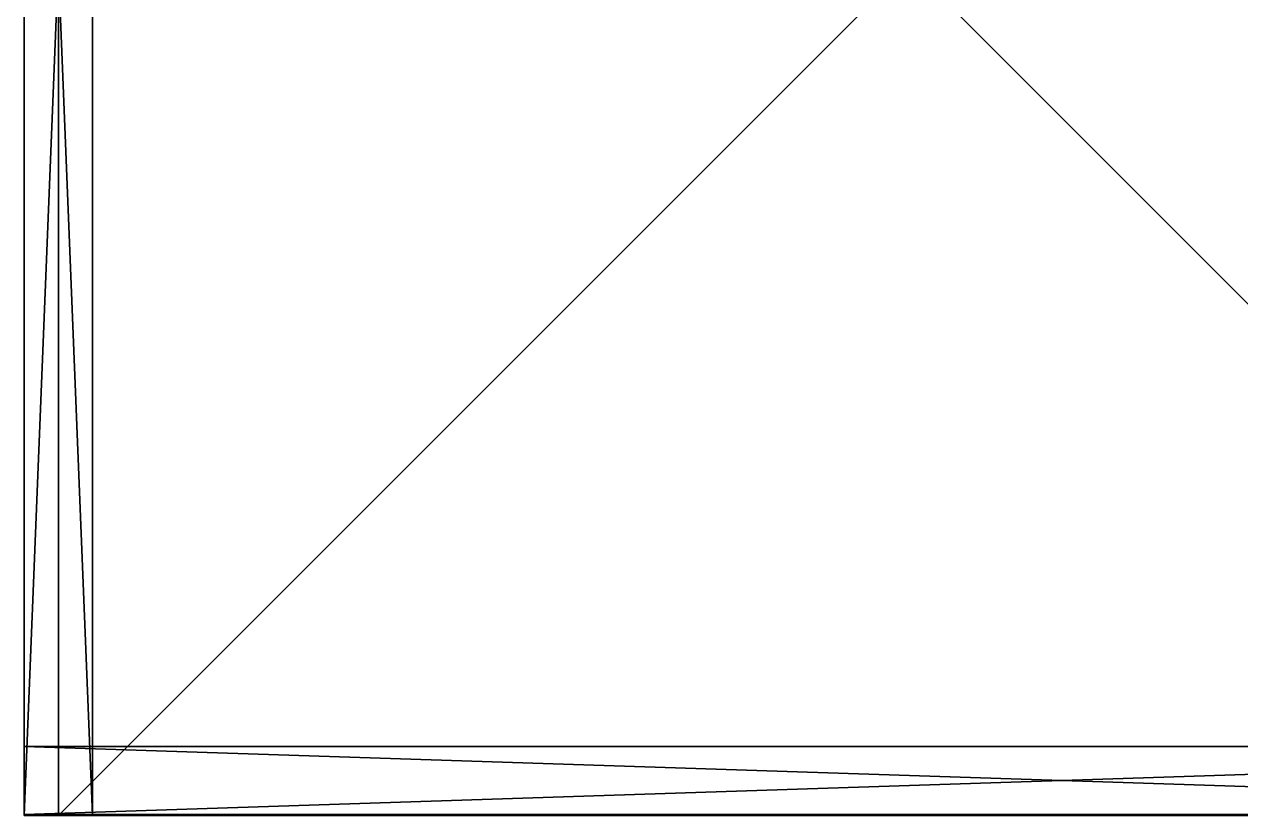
# Model space of a CAD drawing. Extents: x -0.52 to 0.91, y -0.5 to 0.5.
# Drawn here: x -0.52 to 0.195, y -0.5 to -0.035 of the extents above; entities that cross this region are included whole.
import ezdxf

# ---------------------------------------------------------------- set-up
doc = ezdxf.new("R2010")
doc.units = 0

msp = doc.modelspace()

# ---------------------------------------------------------------- linework, layer by layer
for points in [[(-0.52, -0.5), (-0.52, -0.5, 2), (-0.52, 0.5, 2)], [(-0.52, -0.5), (-0.52, 0.5, 2), (-0.52, 0.5)], [(-0.52, 0.5), (-0.48, 0.5), (-0.48, -0.5)], [(-0.52, 0.5), (-0.48, -0.5), (-0.52, -0.5)], [(-0.48, 0.5, 2), (-0.52, 0.5, 2), (-0.52, -0.5, 2)], [(-0.48, 0.5, 2), (-0.52, -0.5, 2), (-0.48, -0.5, 2)], [(-0.5, -0.5), (-0.5, -0.5), (-0.5, 0.5)], [(-0.5, -0.5), (-0.5, 0.5), (-0.5, 0.5)], [(-0.5, 0.5), (0.5, 0.5), (0.5, -0.5)], [(-0.5, 0.5), (0.5, -0.5), (-0.5, -0.5)], [(0.5, 0.5), (-0.5, 0.5), (-0.5, -0.5)], [(0.5, 0.5), (-0.5, -0.5), (0.5, -0.5)], [(-0.5, -0.5, 1.96), (-0.5, -0.5, 2), (-0.5, 0.5, 2)], [(-0.5, -0.5, 1.96), (-0.5, 0.5, 2), (-0.5, 0.5, 1.96)], [(-0.5, 0.5, 1.96), (0.5, 0.5, 1.96), (0.5, -0.5, 1.96)], [(-0.5, 0.5, 1.96), (0.5, -0.5, 1.96), (-0.5, -0.5, 1.96)], [(0.5, 0.5, 2), (-0.5, 0.5, 2), (-0.5, -0.5, 2)], [(0.5, 0.5, 2), (-0.5, -0.5, 2), (0.5, -0.5, 2)], [(-0.48, 0.5), (-0.48, 0.5, 2), (-0.48, -0.5, 2)], [(-0.48, 0.5), (-0.48, -0.5, 2), (-0.48, -0.5)], [(-0.52, -0.49939, 2), (-0.52, -0.49939, 2.1591), (-0.52, -0.45939, 2.1591)], [(-0.52, -0.49939, 2), (-0.52, -0.45939, 2.1591), (-0.52, -0.45939, 2)], [(-0.52, -0.45939, 2), (-0.52, -0.45939, 2.1591), (0.7, -0.45939, 2.1591)], [(-0.52, -0.45939, 2), (0.7, -0.45939, 2.1591), (0.7, -0.45939, 2)], [(-0.52, -0.45939, 2), (0.7, -0.45939, 2), (0.7, -0.49939, 2)], [(-0.52, -0.45939, 2), (0.7, -0.49939, 2), (-0.52, -0.49939, 2)], [(0.7, -0.45939, 2.1591), (-0.52, -0.45939, 2.1591), (-0.52, -0.49939, 2.1591)], [(0.7, -0.45939, 2.1591), (-0.52, -0.49939, 2.1591), (0.7, -0.49939, 2.1591)], [(0.7, -0.49939, 2), (0.7, -0.49939, 2.1591), (-0.52, -0.49939, 2.1591)], [(0.7, -0.49939, 2), (-0.52, -0.49939, 2.1591), (-0.52, -0.49939, 2)], [(-0.48, -0.5), (-0.48, -0.5, 2), (-0.52, -0.5, 2)], [(-0.48, -0.5), (-0.52, -0.5, 2), (-0.52, -0.5)], [(0.5, -0.5), (0.5, -0.5), (-0.5, -0.5)], [(0.5, -0.5), (-0.5, -0.5), (-0.5, -0.5)], [(0.5, -0.5, 1.96), (0.5, -0.5, 2), (-0.5, -0.5, 2)], [(0.5, -0.5, 1.96), (-0.5, -0.5, 2), (-0.5, -0.5, 1.96)]]:
    msp.add_3dface(points)

doc.saveas('drawing.dxf')
